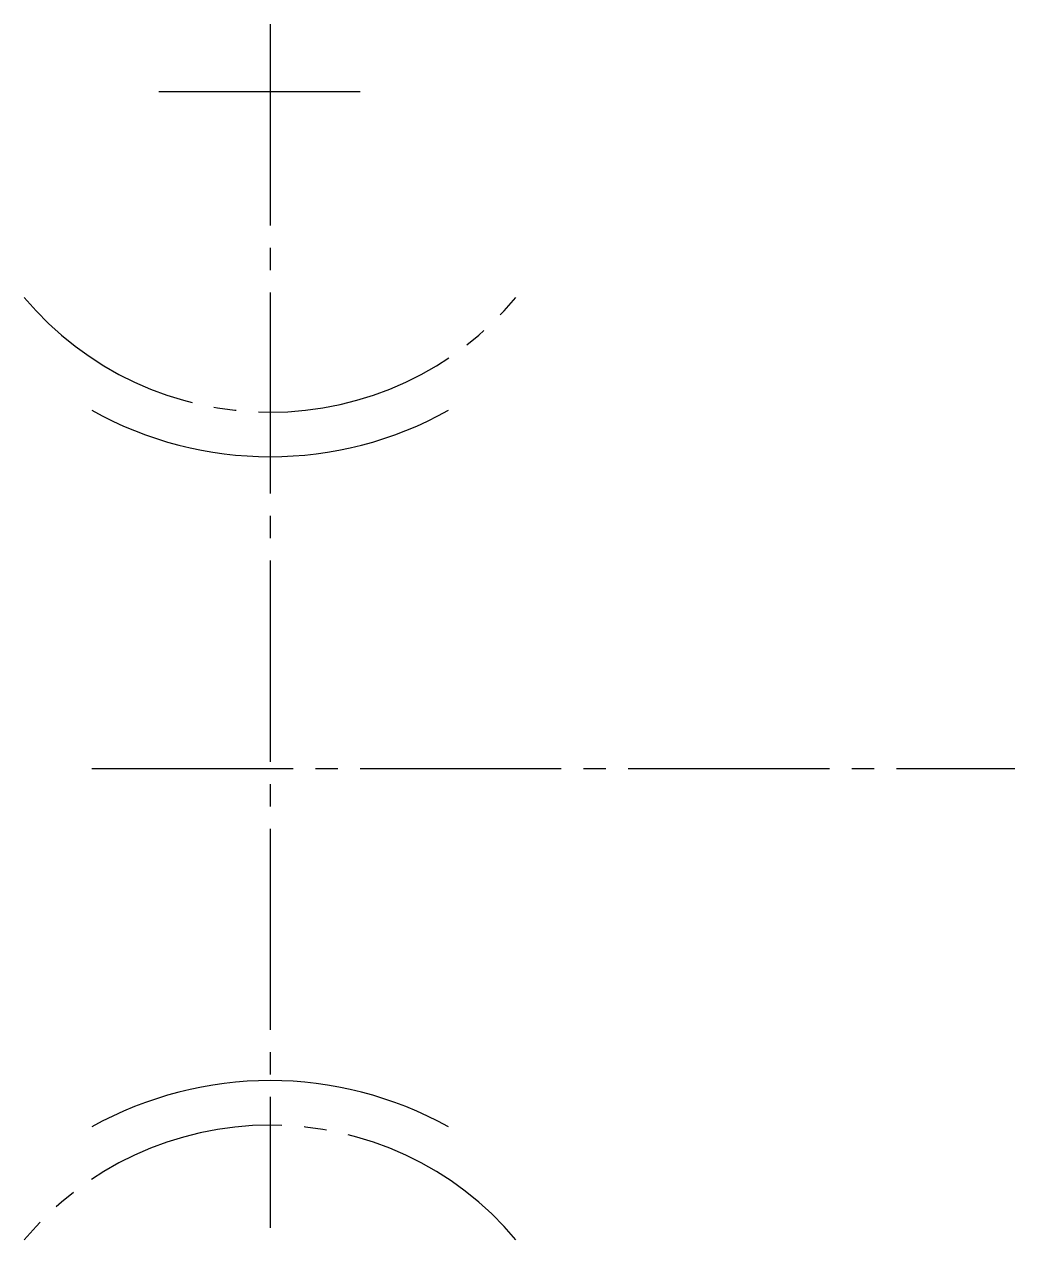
# Model space of a CAD drawing. Extents: x 19.7 to 78.9, y 17.7 to 58.5.
# Drawn here: x 19.74 to 33.63, y 17.68 to 34.73 of the extents above; entities outside this region: 1.
import ezdxf

# ---------------------------------------------------------------- set-up
doc = ezdxf.new("R2010")
doc.units = 0
doc.linetypes.add('DASHDOT', pattern=[3.761195, 2.820896, -0.313433, 0.313433, -0.313433])
doc.layers.get('0').update_dxf_attribs({"linetype": 'CONTINUOUS'})
doc.layers.add('DASHDOT', color=6, linetype='DASHDOT')

msp = doc.modelspace()

# ---------------------------------------------------------------- linework, layer by layer
at = {"color": 7}
msp.add_lwpolyline([(75.223877, 56.417912), (74.001488, 58.536716), (78.891045, 58.536716), (77.668655, 56.417912), (76.446266, 58.536716), (75.223877, 56.417912)], dxfattribs=at)
at = {"color": 4}
for centre, start, end in [((23.186569, 33.791046), 240.803596, 299.196404), ((23.186569, 14.791046), 60.803596, 119.196404)]:
    msp.add_arc(centre, 5.125, start, end, dxfattribs=at)
at = {"layer": 'DASHDOT', "color": 7}
for p, q in [((23.186569, 34.731346), (23.186569, 17.850748)), ((21.626867, 33.791046), (24.746271, 33.791046)), ((20.686569, 24.291046), (33.626869, 24.291046))]:
    msp.add_line(p, q, dxfattribs=at)
for centre, start, end in [((23.186569, 33.791046), 220.0000005, 319.9999975), ((23.186569, 14.791046), 40.0000025, 139.9999995)]:
    msp.add_arc(centre, 4.5, start, end, dxfattribs=at)

doc.saveas('drawing.dxf')
